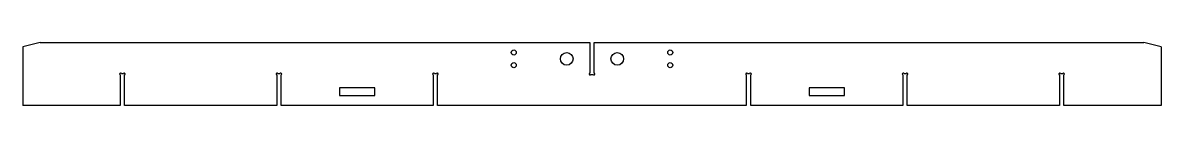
# Model space of a CAD drawing. Header units: millimetres. Extents: x 80 to 1880, y 165 to 265.
import ezdxf

# ---------------------------------------------------------------- set-up
doc = ezdxf.new("R2010")
doc.units = ezdxf.units.MM

msp = doc.modelspace()

# ---------------------------------------------------------------- linework, layer by layer
at = {"color": 7, "linetype": 'Continuous', "lineweight": 25}
for p, q in [((107.4, 265.1), (79.9, 258.2)), ((79.9, 258.2), (79.9, 165.1)), ((107.4, 265.1), (976.3, 265.1)), ((976.3, 265.1), (976.3, 216.6)), ((983.3, 216.6), (983.3, 265.1)), ((983.3, 265.1), (1852.2, 265.1)), ((1879.8, 258.2), (1852.2, 265.1)), ((1879.8, 258.2), (1879.8, 165.1)), ((233.9, 213.7), (233.9, 165.1)), ((238.9, 215.6), (235.8, 215.6)), ((240.9, 165.1), (240.9, 213.7)), ((481.3, 213.7), (481.3, 165.1)), ((486.4, 215.6), (483.3, 215.6)), ((488.3, 165.1), (488.3, 213.7)), ((728.8, 213.7), (728.8, 165.1)), ((733.9, 215.6), (730.7, 215.6)), ((735.8, 165.1), (735.8, 213.7)), ((978.2, 214.6), (981.4, 214.6)), ((1223.8, 213.7), (1223.8, 165.1)), ((1228.9, 215.6), (1225.7, 215.6)), ((1230.8, 165.1), (1230.8, 213.7)), ((1471.3, 213.7), (1471.3, 165.1)), ((1476.4, 215.6), (1473.2, 215.6)), ((1478.3, 165.1), (1478.3, 213.7)), ((1718.8, 213.7), (1718.8, 165.1)), ((1723.9, 215.6), (1720.7, 215.6)), ((1725.8, 165.1), (1725.8, 213.7)), ((636.6, 193.1), (580.6, 193.1)), ((580.6, 193.1), (580.6, 181.1)), ((580.6, 181.1), (636.6, 181.1)), ((636.6, 181.1), (636.6, 193.1)), ((1379.1, 193.1), (1323.1, 193.1)), ((1323.1, 193.1), (1323.1, 181.1)), ((1323.1, 181.1), (1379.1, 181.1)), ((1379.1, 181.1), (1379.1, 193.1)), ((233.9, 165.1), (79.9, 165.1)), ((481.3, 165.1), (240.9, 165.1)), ((728.8, 165.1), (488.3, 165.1)), ((1223.8, 165.1), (735.8, 165.1)), ((1471.3, 165.1), (1230.8, 165.1)), ((1718.8, 165.1), (1478.3, 165.1)), ((1879.8, 165.1), (1725.8, 165.1))]:
    msp.add_line(p, q, dxfattribs=at)
for centre, radius in [((856.1, 249.1), 4), ((1103.6, 249.1), 4), ((939.8, 239.1), 10), ((1019.8, 239.1), 10), ((856.1, 229.1), 4), ((1103.6, 229.1), 4)]:
    msp.add_circle(centre, radius, dxfattribs=at)
for centre, start, end in [((234.4, 215.1), 19.4712, 250.5288), ((240.4, 215.1), 289.4712, 160.5288), ((481.8, 215.1), 19.4712, 250.5288), ((487.8, 215.1), 289.4712, 160.5288), ((729.3, 215.1), 19.4712, 250.5288), ((735.3, 215.1), 289.4712, 160.5288), ((976.8, 215.1), 109.4712, 340.5288), ((982.8, 215.1), 199.4712, 70.5288), ((1224.3, 215.1), 19.4712, 250.5288), ((1230.3, 215.1), 289.4712, 160.5288), ((1471.8, 215.1), 19.4712, 250.5288), ((1477.8, 215.1), 289.4712, 160.5288), ((1719.3, 215.1), 19.4712, 250.5288), ((1725.3, 215.1), 289.4712, 160.5288)]:
    msp.add_arc(centre, 1.5, start, end, dxfattribs=at)

doc.saveas('drawing.dxf')
